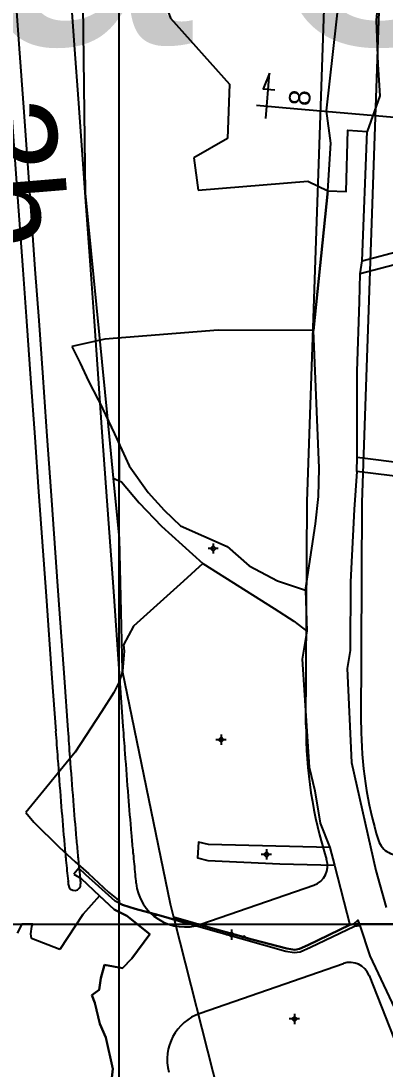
# Model space of a CAD drawing. Extents: x 548357 to 553070, y 1834500 to 1842500.
# Drawn here: x 551476 to 551565.1, y 1839464.6 to 1839720.7 of the extents above; entities that cross this region are included whole.
import ezdxf

# ---------------------------------------------------------------- set-up
doc = ezdxf.new("R2010")
doc.units = 0
for name, color, linetype in [('Level 10', 7, 'Continuous'), ('Level 11', 7, 'Continuous'), ('Level 13', 7, 'Continuous'), ('Level 2', 7, 'Continuous'), ('Level 30', 7, 'Continuous'), ('Level 52', 7, 'Continuous'), ('Level 55', 7, 'Continuous'), ('Level 61', 7, 'Continuous'), ('Level 7', 7, 'Continuous')]:
    doc.layers.add(name, color=color, linetype=linetype)

msp = doc.modelspace()

# ---------------------------------------------------------------- linework, layer by layer
at = {"layer": 'Level 10'}
for p, q in [((551559.44, 1839662.09), (551560.66, 1839693.61)), ((551558.96, 1839658.89), (551559.44, 1839662.09)), ((551497.14, 1839623.41), (551498.56, 1839608.95)), ((551558.17, 1839610.63), (551558.25, 1839614.11)), ((551545.61, 1839581.62), (551545.97, 1839571.58)), ((551551.56, 1839518.76), (551552.74, 1839514.39)), ((551552.74, 1839514.39), (551556.45, 1839499.84)), ((551513.28, 1839501.74), (551513.44, 1839501.12)), ((551513.44, 1839501.12), (551524.93, 1839456.01))]:
    msp.add_line(p, q, dxfattribs=at)
for points in [[(551479.19, 1840031.88), (551491.72, 1840022.65), (551504.83, 1840012.79), (551525.28, 1839998.11), (551531.52, 1839992.14), (551535.84, 1839987.35), (551539.01, 1839981.64), (551542.04, 1839974.55), (551545.3, 1839961.14), (551546.05, 1839952.96), (551546.34, 1839946.93), (551543.19, 1839869.23), (551544.43, 1839861.3), (551546.74, 1839852.39), (551550.77, 1839842.78), (551557.21, 1839832.1), (551563.29, 1839819.68), (551567.32, 1839808.84), (551568.48, 1839802.21), (551568.74, 1839784.91), (551562.88, 1839720.86), (551563.27, 1839710.01), (551563.76, 1839702.35), (551560.66, 1839693.61)], [(551479.81, 1840023.44), (551480.74, 1840010.77), (551477.22, 1839978.92), (551483.27, 1839963.7), (551476.42, 1839931.55), (551476.11, 1839895.58), (551484.22, 1839892.81), (551484.63, 1839886.48), (551479.83, 1839879.33), (551490.86, 1839857.05), (551485.3, 1839817.97), (551487.21, 1839774.56), (551491.07, 1839731.13), (551491.72, 1839678.58), (551497.14, 1839623.41)], [(551551.03, 1839679.17), (551551.78, 1839690.78), (551550.76, 1839698.68), (551560.45, 1839784.99), (551559.28, 1839810.57), (551557.22, 1839816.96), (551550.03, 1839829.23), (551544.88, 1839839.29), (551540.9, 1839849.44), (551537.7, 1839860.21), (551536.48, 1839869.75), (551540.82, 1839945.93), (551540.38, 1839955.25), (551538.81, 1839963.99), (551536.79, 1839970.12), (551532.43, 1839978.75), (551527.81, 1839986.2), (551521.78, 1839991.93), (551515.92, 1839996.51), (551479.81, 1840023.44)], [(551551.03, 1839679.17), (551555.56, 1839678.99), (551555.99, 1839693.97), (551560.66, 1839693.61)], [(551559.44, 1839662.09), (551579.17, 1839667.27), (551584.25, 1839669.57), (551585.78, 1839671.88), (551591.03, 1839681.43), (551593.88, 1839678.86), (551586.63, 1839667.74), (551584.56, 1839665.36), (551594.64, 1839655.66), (551602.13, 1839644), (551618.63, 1839619.43), (551619.09, 1839619.69), (551623.31, 1839608.05), (551634.43, 1839607.03), (551637.54, 1839606.83), (551646.06, 1839603.96), (551643.54, 1839598.36), (551631.99, 1839602.72), (551606.38, 1839603.99), (551601.82, 1839604.62), (551592.11, 1839606.48), (551558.17, 1839610.63)], [(551545.61, 1839581.62), (551548.03, 1839597.77), (551548.78, 1839604.47), (551548.95, 1839611.41), (551547.53, 1839645.03), (551551.03, 1839679.17)], [(551558.25, 1839614.11), (551595.82, 1839609.35), (551609.39, 1839608.11), (551620.82, 1839607.94), (551620.92, 1839610.43), (551619.58, 1839614.81), (551617.16, 1839618.46), (551607.09, 1839633.9), (551599.31, 1839644.22), (551588.7, 1839657.95), (551579.17, 1839664.2), (551558.96, 1839658.89)], [(551558.25, 1839614.11), (551558.22, 1839635.11), (551558.83, 1839652.04), (551558.96, 1839658.89)], [(551497.14, 1839623.41), (551498.85, 1839619.83), (551502.48, 1839611.94), (551507.09, 1839605.47), (551511.04, 1839601.11), (551515.02, 1839597.35), (551526.43, 1839592.27), (551531.85, 1839587.52), (551538.72, 1839583.88), (551545.61, 1839581.62)], [(551558.17, 1839610.63), (551557.53, 1839601.3), (551556.65, 1839583.62), (551556.54, 1839566.86), (551555.78, 1839562.46), (551556.86, 1839539.49), (551562.85, 1839513.14), (551565.35, 1839504.07)], [(551498.56, 1839608.95), (551500.58, 1839608.08), (551504.93, 1839602.97), (551510.35, 1839597.24), (551520.48, 1839588.08), (551537.91, 1839577.12), (551542.76, 1839574.02), (551545.97, 1839571.58)], [(551498.56, 1839608.95), (551500.01, 1839594.2), (551500.73, 1839561.96), (551512.46, 1839504.96), (551513.28, 1839501.74)], [(551545.97, 1839571.58), (551544.82, 1839564.76), (551546.53, 1839538.36), (551547.87, 1839532.57), (551549.22, 1839524.69), (551551.56, 1839518.76)], [(551551.56, 1839518.76), (551521.89, 1839519.49), (551519.4, 1839520.07), (551519.21, 1839516.2), (551521.7, 1839515.57), (551539.34, 1839514.74), (551552.74, 1839514.39)], [(551513.28, 1839501.74), (551522.93, 1839498.96), (551532.54, 1839496.3), (551541.07, 1839494.03), (551542.97, 1839493.77), (551544.17, 1839493.97), (551546.14, 1839494.88), (551556.45, 1839499.84)], [(551513.44, 1839501.12), (551540.78, 1839493.41), (551542.83, 1839493.13), (551544.33, 1839493.26), (551546.84, 1839494.4), (551557.57, 1839499.49), (551558.87, 1839499.67)], [(551556.45, 1839499.84), (551557.34, 1839500.03), (551558.43, 1839500.97), (551558.87, 1839499.67)], [(551558.87, 1839499.67), (551561.34, 1839492.3), (551571.42, 1839470.84), (551574.4, 1839463.99)]]:
    msp.add_lwpolyline(points, dxfattribs=at)
at = {"layer": 'Level 11'}
for p, q in [((551522.39, 1839591.78), (551521.77, 1839591.78)), ((551523.02, 1839592.4), (551522.39, 1839591.78)), ((551522.39, 1839591.78), (551523.02, 1839591.15)), ((551523.02, 1839593.03), (551523.02, 1839592.4)), ((551523.64, 1839591.78), (551523.02, 1839592.4)), ((551523.02, 1839591.15), (551523.64, 1839591.78)), ((551524.27, 1839591.78), (551523.64, 1839591.78)), ((551523.02, 1839591.15), (551523.02, 1839590.53)), ((551524.94, 1839545.71), (551524.32, 1839545.08)), ((551524.94, 1839546.33), (551524.94, 1839545.71)), ((551525.57, 1839545.08), (551524.94, 1839545.71)), ((551524.32, 1839545.08), (551523.69, 1839545.08)), ((551524.32, 1839545.08), (551524.94, 1839544.46)), ((551524.94, 1839544.46), (551525.57, 1839545.08)), ((551524.94, 1839544.46), (551524.94, 1839543.83)), ((551526.19, 1839545.08), (551525.57, 1839545.08)), ((551536.05, 1839517.67), (551535.42, 1839517.05)), ((551536.05, 1839518.3), (551536.05, 1839517.67)), ((551536.67, 1839517.05), (551536.05, 1839517.67)), ((551535.42, 1839517.05), (551534.8, 1839517.05)), ((551535.42, 1839517.05), (551536.05, 1839516.42)), ((551536.05, 1839516.42), (551536.67, 1839517.05)), ((551536.05, 1839516.42), (551536.05, 1839515.8)), ((551537.3, 1839517.05), (551536.67, 1839517.05)), ((551526.85, 1839497.44), (551526.22, 1839497.44)), ((551527.47, 1839498.06), (551526.85, 1839497.44)), ((551526.85, 1839497.44), (551527.47, 1839496.81)), ((551527.47, 1839498.69), (551527.47, 1839498.06)), ((551528.1, 1839497.44), (551527.47, 1839498.06)), ((551527.47, 1839496.81), (551528.1, 1839497.44)), ((551527.47, 1839496.81), (551527.47, 1839496.19)), ((551528.72, 1839497.44), (551528.1, 1839497.44)), ((551542.28, 1839476.85), (551541.65, 1839476.85)), ((551542.9, 1839477.47), (551542.28, 1839476.85)), ((551542.28, 1839476.85), (551542.9, 1839476.22)), ((551542.9, 1839478.1), (551542.9, 1839477.47)), ((551543.53, 1839476.85), (551542.9, 1839477.47)), ((551542.9, 1839476.22), (551543.53, 1839476.85)), ((551544.15, 1839476.85), (551543.53, 1839476.85)), ((551542.9, 1839476.22), (551542.9, 1839475.6))]:
    msp.add_line(p, q, dxfattribs=at)
for centre in [(551523.02, 1839591.78), (551524.94, 1839545.08), (551536.05, 1839517.05), (551527.47, 1839497.44), (551542.9, 1839476.85)]:
    msp.add_circle(centre, 0.15, dxfattribs=at)
at = {"layer": 'Level 13'}
for points in [[(551536.83, 1839707.93), (551535.28, 1839704.07), (551538.1, 1839703.82)], [(551535.87, 1839696.83), (551536.83, 1839707.93)], [(551533.61, 1839700.08), (551543.69, 1839699.2)], [(551543.69, 1839699.2), (551569.27, 1839696.98)]]:
    msp.add_lwpolyline(points, dxfattribs=at)
at = {"layer": 'Level 2'}
for p, q in [((551522.93, 1839498.96), (551513.28, 1839501.74)), ((551513.28, 1839501.74), (551513.44, 1839501.12)), ((551542.97, 1839493.77), (551541.07, 1839494.03))]:
    msp.add_line(p, q, dxfattribs=at)
for points in [[(551513.44, 1839501.12), (551540.78, 1839493.41), (551542.83, 1839493.13), (551544.33, 1839493.26), (551546.84, 1839494.4), (551557.57, 1839499.49), (551558.87, 1839499.67)], [(551558.87, 1839499.67), (551558.43, 1839500.97), (551557.34, 1839500.03), (551556.45, 1839499.84), (551546.14, 1839494.88)], [(551541.07, 1839494.03), (551532.54, 1839496.3), (551522.93, 1839498.96)], [(551546.14, 1839494.88), (551544.17, 1839493.97), (551542.97, 1839493.77)]]:
    msp.add_lwpolyline(points, dxfattribs=at)
at = {"layer": 'Level 30'}
for p, q in [((551520.01, 1839499.99), (551547.64, 1839509.56)), ((551519.83, 1839478.23), (551554.89, 1839490.38)), ((551561.18, 1839487.49), (551571.12, 1839462.26))]:
    msp.add_line(p, q, dxfattribs=at)
for points in [[(551458.33, 1839913.23), (551458.97, 1839904.35), (551460.12, 1839888.3), (551462.07, 1839860.91), (551463.87, 1839835.73), (551465.23, 1839816.77), (551466.83, 1839794.32), (551468.24, 1839774.58), (551469.31, 1839759.58), (551470.44, 1839743.81), (551471.62, 1839727.36), (551472.67, 1839712.54), (551473.54, 1839700.42), (551474.59, 1839685.7), (551475.17, 1839677.58), (551476.44, 1839659.84), (551477.34, 1839647.28), (551478.34, 1839633.31), (551479.36, 1839619.01), (551480.32, 1839605.63), (551482.14, 1839580.11), (551483.57, 1839560.09), (551484.49, 1839547.19)], [(551461.33, 1839913.45), (551461.96, 1839904.57), (551463.11, 1839888.51), (551465.07, 1839861.12), (551466.86, 1839835.94), (551468.22, 1839816.98), (551469.82, 1839794.54), (551471.23, 1839774.79), (551472.3, 1839759.8), (551473.43, 1839744.03), (551474.61, 1839727.57), (551475.67, 1839712.76), (551476.53, 1839700.64), (551477.59, 1839685.92), (551478.17, 1839677.8), (551479.43, 1839660.05), (551480.33, 1839647.49), (551481.33, 1839633.52), (551482.35, 1839619.23), (551483.31, 1839605.84), (551485.13, 1839580.32), (551486.56, 1839560.31), (551487.49, 1839547.39)], [(551475.43, 1839905.53), (551476.57, 1839889.47), (551478.53, 1839862.08), (551480.33, 1839836.9), (551481.68, 1839817.94), (551483.29, 1839795.5), (551484.7, 1839775.75), (551485.77, 1839760.76), (551486.9, 1839744.99), (551488.07, 1839728.53), (551489.13, 1839713.72), (551490, 1839701.6), (551491.05, 1839686.88), (551491.63, 1839678.76), (551492.9, 1839661.01), (551493.8, 1839648.45), (551494.79, 1839634.48), (551495.82, 1839620.19), (551496.77, 1839606.8), (551498.6, 1839581.29), (551500.03, 1839561.27), (551500.95, 1839548.31)], [(551545.72, 1839548.73), (551545.98, 1839603.26), (551551.3, 1839756.58)], [(551559.22, 1839548.67), (551559.47, 1839603), (551564.79, 1839756.12)]]:
    msp.add_lwpolyline(points, dxfattribs=at)
for centre, radius, start, end in [((551933.44, 1839576.08), 433.38, 183.6737, 184.5427), ((551652.47, 1839548.23), 106.75, 179.734, 197.6842), ((551652.47, 1839548.23), 93.25, 179.734, 197.3193), ((551933.44, 1839576.08), 449.88, 183.6813, 184.5349), ((551933.44, 1839576.08), 446.88, 183.68, 184.5363), ((553231.37, 1839666.4), 1750.93, 184.12322, 184.46953), ((553231.62, 1839666.42), 1748.18, 184.12289, 184.46955), ((553232.73, 1839666.5), 1735.79, 184.12138, 184.46965), ((552336.75, 1839596.04), 850.55, 184.44092, 185.0643), ((552337.26, 1839596.09), 837.55, 184.4411, 185.06449), ((552336.64, 1839596.03), 853.44, 184.44088, 185.06426), ((552207.42, 1839584.29), 723.68, 185.04094, 185.36387), ((552207.4, 1839584.29), 720.66, 185.04094, 185.36386), ((552207.31, 1839584.28), 707.08, 185.04092, 185.36384), ((551568.22, 1839521.96), 5, 197.3193, 289.0125), ((552160.33, 1839579.89), 659.89, 185.36591, 185.44982), ((553501.47, 1839713.62), 2007.67, 185.61392, 185.75845), ((552160.33, 1839579.89), 676.39, 185.36591, 185.45183), ((553499.82, 1839713.45), 2022.52, 185.6132, 185.7584), ((552160.33, 1839579.89), 673.39, 185.36591, 185.45147), ((553500.12, 1839713.48), 2019.82, 185.61333, 185.75841), ((551546, 1839514.29), 5, 289.1133, 17.6842), ((551895.63, 1839551.58), 393.69, 185.7439, 186.0538), ((551895.63, 1839551.58), 410.19, 185.7439, 185.8791), ((551489.1, 1839509.72), 1.5, 185.8791, 5.8791), ((551895.63, 1839551.58), 407.19, 185.7439, 185.8791), ((551516.08, 1839511.33), 12, 186.0538, 289.1133), ((551556.52, 1839485.66), 5, 21.5126, 109.1133), ((551523.76, 1839466.89), 12, 109.1133, 194.4635)]:
    msp.add_arc(centre, radius, start, end, dxfattribs=at)
at = {"layer": 'Level 52'}
for p, q in [((551527.04, 1839705.21), (551526.56, 1839691.98)), ((551526.56, 1839691.98), (551518.27, 1839687.18)), ((551518.27, 1839687.18), (551519.35, 1839679.28)), ((551551.03, 1839679.17), (551547.53, 1839645.03)), ((551547.53, 1839645.03), (551524.23, 1839645.13)), ((551488.42, 1839641.1), (551490.47, 1839637.02)), ((551490.47, 1839637.02), (551492.56, 1839632.7)), ((551495.19, 1839627.49), (551498.85, 1839619.83)), ((551498.85, 1839619.83), (551500, 1839617.33)), ((551500, 1839617.33), (551500, 1839608.33)), ((551520.48, 1839588.08), (551515.79, 1839583.84)), ((551490.14, 1839513.7), (551488.91, 1839512.2)), ((551488.91, 1839512.2), (551490.72, 1839511.18)), ((551491.86, 1839512.09), (551490.14, 1839513.7)), ((551499.07, 1839505.62), (551491.86, 1839512.09)), ((551492.5, 1839512.39), (551497.41, 1839507.81)), ((551490.72, 1839511.18), (551495.19, 1839506.96)), ((551495.19, 1839506.96), (551498.8, 1839503.63)), ((551497.41, 1839507.81), (551499.47, 1839506.2)), ((551500, 1839505.14), (551499.07, 1839505.62)), ((551499.47, 1839506.2), (551500, 1839505.89)), ((551500, 1839505.89), (551500, 1839505.14)), ((551500.83, 1839504.71), (551500, 1839505.14)), ((551503.97, 1839503.79), (551500.83, 1839504.71)), ((551498.8, 1839503.63), (551501.91, 1839502.08)), ((551501.91, 1839502.08), (551507.55, 1839497.6)), ((551509.69, 1839502.18), (551503.97, 1839503.79)), ((551508.51, 1839502.51), (551508.95, 1839502.08)), ((551508.95, 1839502.08), (551509.19, 1839502.32)), ((551517.33, 1839500), (551509.69, 1839502.18)), ((551476.25, 1839500), (551475.07, 1839497.85)), ((551478.93, 1839500), (551476.25, 1839500)), ((551517.33, 1839500), (551519.34, 1839500)), ((551519.34, 1839500), (551517.33, 1839500)), ((551519.34, 1839500), (551522.93, 1839498.96)), ((551546.14, 1839494.88), (551556.45, 1839499.84)), ((551556.45, 1839499.84), (551557.21, 1839500)), ((551557.21, 1839500), (551557.86, 1839500)), ((551558.76, 1839500), (551557.21, 1839500)), ((551557.86, 1839500), (551557.86, 1839500)), ((551558.46, 1839500), (551558.46, 1839500)), ((551558.46, 1839500), (551558.76, 1839500)), ((551558.76, 1839500), (551567.07, 1839500)), ((551567.07, 1839500), (551558.76, 1839500)), ((551507.55, 1839497.6), (551503.1, 1839491.65)), ((551522.93, 1839498.96), (551532.54, 1839496.3)), ((551530.62, 1839497.16), (551530.36, 1839496.9)), ((551531.07, 1839496.71), (551530.62, 1839497.16)), ((551485.53, 1839493.82), (551478.6, 1839496.5)), ((551532.54, 1839496.3), (551541.07, 1839494.03)), ((551544.17, 1839493.97), (551546.14, 1839494.88)), ((551503.1, 1839491.65), (551500.8, 1839489.25)), ((551541.07, 1839494.03), (551542.97, 1839493.77)), ((551542.97, 1839493.77), (551544.17, 1839493.97)), ((551496.47, 1839490.06), (551495.57, 1839486.86)), ((551495.57, 1839486.86), (551496.47, 1839490.05)), ((551500.8, 1839489.25), (551496.47, 1839490.06)), ((551495.57, 1839486.86), (551495.16, 1839483.99)), ((551495.16, 1839483.99), (551493.37, 1839482.65))]:
    msp.add_line(p, q, dxfattribs=at)
for points in [[(551504.76, 1839742.42), (551512.56, 1839721.37), (551527.04, 1839705.21)], [(551519.35, 1839679.28), (551546.21, 1839681.51), (551551.03, 1839679.17)], [(551524.23, 1839645.13), (551496.54, 1839642.92), (551488.42, 1839641.1)], [(551492.56, 1839632.7), (551494.92, 1839628.13), (551495.19, 1839627.49)], [(551500, 1839608.33), (551500.58, 1839608.08), (551504.93, 1839602.97), (551510.35, 1839597.24), (551520.48, 1839588.08)], [(551515.79, 1839583.84), (551503.56, 1839572.78), (551501.11, 1839568.25), (551501.21, 1839566.68), (551500.85, 1839561.85), (551500.01, 1839559.2), (551498.68, 1839556.6), (551495.74, 1839551.89), (551489.25, 1839542.01), (551477.15, 1839527.27)], [(551477.15, 1839527.27), (551479.17, 1839524.89), (551485.37, 1839518.8), (551489.28, 1839515.25), (551492.5, 1839512.39)], [(551507.55, 1839497.6), (551501.91, 1839502.08), (551498.8, 1839503.63), (551495.19, 1839506.96), (551491.11, 1839502.4), (551485.53, 1839493.82)], [(551500, 1839505.14), (551500.83, 1839504.71), (551503.97, 1839503.79)], [(551503.97, 1839503.79), (551508.51, 1839502.51)], [(551509.19, 1839502.32), (551509.69, 1839502.18), (551517.33, 1839500)], [(551478.6, 1839496.5), (551478.4, 1839497.67), (551478.68, 1839499.48), (551478.93, 1839500)], [(551530.36, 1839496.9), (551522.93, 1839498.96), (551519.34, 1839500)], [(551557.21, 1839500), (551556.45, 1839499.84), (551546.14, 1839494.88), (551544.17, 1839493.97), (551542.97, 1839493.77), (551541.07, 1839494.03), (551532.54, 1839496.3), (551531.07, 1839496.71)], [(551496.47, 1839490.05), (551500.8, 1839489.25), (551503.1, 1839491.65), (551507.55, 1839497.6)], [(551493.37, 1839482.65), (551495.16, 1839483.99), (551495.57, 1839486.86)], [(551493.37, 1839482.65), (551494.04, 1839480.82), (551495.33, 1839475.65)], [(551495.33, 1839475.65), (551494.04, 1839480.82), (551493.37, 1839482.65)], [(551495.33, 1839475.65), (551496.75, 1839472.34), (551498.48, 1839464.69)], [(551495.8, 1839456.42), (551497.8, 1839459.65), (551498.18, 1839461.77), (551498.48, 1839464.69), (551496.75, 1839472.34), (551495.33, 1839475.65)], [(551498.48, 1839464.69), (551498.18, 1839461.77), (551497.8, 1839459.65), (551495.8, 1839456.42)]]:
    msp.add_lwpolyline(points, dxfattribs=at)
at = {"layer": 'Level 61'}
for p, q in [((551500, 1835000), (551500, 1841000)), ((550500, 1839500), (553000, 1839500))]:
    msp.add_line(p, q, dxfattribs=at)

# ---------------------------------------------------------------- texts
at = {"layer": 'Level 13'}
msp.add_text('8', height=5.21, rotation=85.0321, dxfattribs=at).set_placement((551546.62, 1839699.74))
at = {"layer": 'Level 55'}
for s, p in [('842551-7-b', (551537.44, 1839715)), ('842551-7-a', (551039.16, 1839715))]:
    msp.add_text(s, height=70, dxfattribs=at).set_placement(p)
at = {"layer": 'Level 7'}
msp.add_text('2b', height=24.632, rotation=274.7344, dxfattribs=at).set_placement((551459.42, 1839700.6))

doc.saveas('drawing.dxf')
